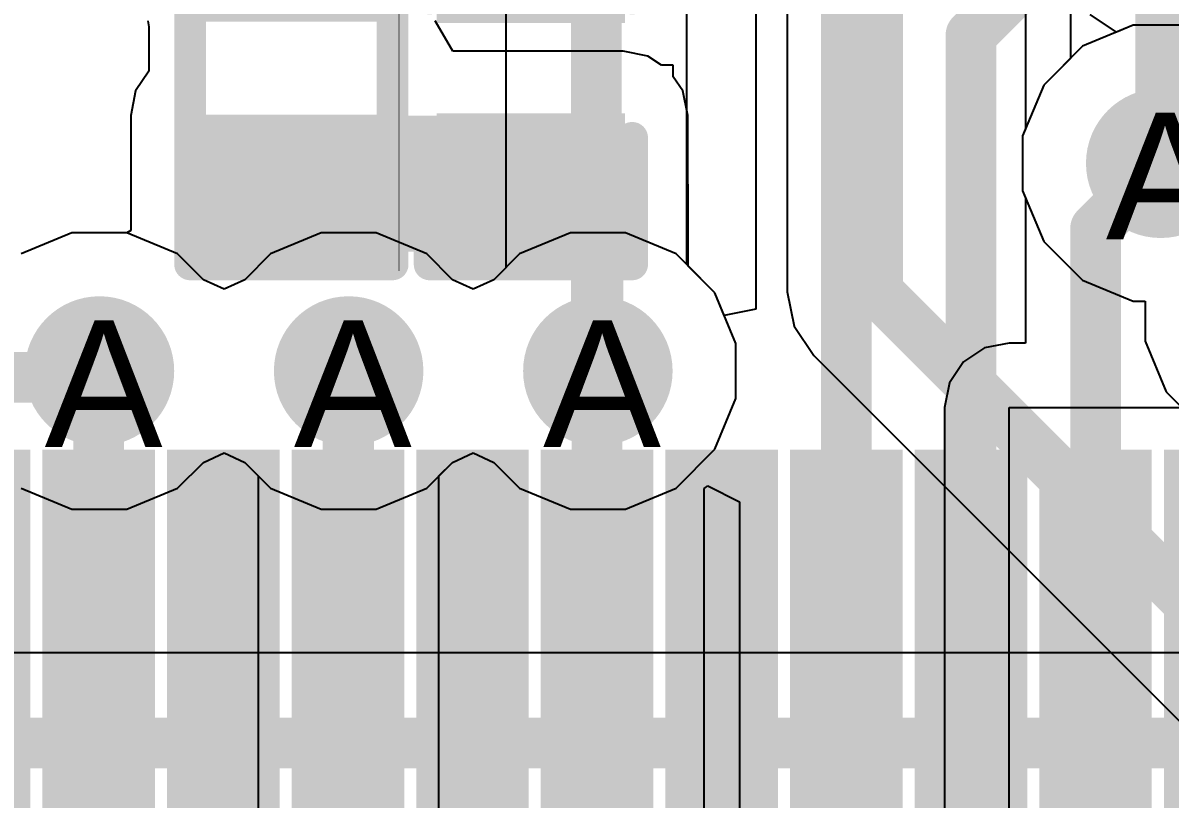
# Model space of a CAD drawing. Header units: inches. Extents: x 0 to 208, y 0 to 213.
# Drawn here: x 1.8496 to 2.0308, y 3.1132 to 3.2358 of the extents above; entities that cross this region are included whole.
import ezdxf

# ---------------------------------------------------------------- set-up
doc = ezdxf.new("R2010")
doc.units = ezdxf.units.IN
doc.header["$MEASUREMENT"] = 0
for name, color, linetype in [('Bottom Layer', 5, 'Continuous'), ('Drill Drawing', 1, 'Continuous'), ('L2_GND1', 16, 'Continuous'), ('L3_SIG1', 76, 'Continuous'), ('L4_PWR', 90, 'Continuous'), ('L5_GND2', 156, 'Continuous'), ('L6_SIG2', 130, 'Continuous'), ('L7_GND3', 216, 'Continuous'), ('Top Layer', 1, 'Continuous'), ('Top Overlay', 2, 'Continuous'), ('Top Paste', 8, 'Continuous'), ('Top Solder', 216, 'Continuous'), ('Via Holes', 16, 'Continuous')]:
    doc.layers.add(name, color=color, linetype=linetype)
doc.styles.add('Arial', font='', dxfattribs={"height": 0.2})
doc.styles.get('Arial').set_extended_font_data('Arial')

# ---------------------------------------------------------------- blocks, each defined once
blk = doc.blocks.new('AS0B826_S78B_7H_8')
at = {"layer": 'Top Layer'}
for points in [[(-1.06005, 1.03862), (-1.04627, 1.03862), (-1.04627, 0.95988), (-1.06005, 0.95988)], [(-1.04036, 1.03862), (-1.02658, 1.03862), (-1.02658, 0.95988), (-1.04036, 0.95988)], [(-1.02068, 1.03862), (-1.0069, 1.03862), (-1.0069, 0.95988), (-1.02068, 0.95988)], [(-1.00099, 1.03862), (-0.98721, 1.03862), (-0.98721, 0.95988), (-1.00099, 0.95988)], [(-0.98131, 1.03862), (-0.96753, 1.03862), (-0.96753, 0.95988), (-0.98131, 0.95988)], [(-0.96162, 1.03862), (-0.94784, 1.03862), (-0.94784, 0.95988), (-0.96162, 0.95988)], [(-0.94194, 1.03862), (-0.92816, 1.03862), (-0.92816, 0.95988), (-0.94194, 0.95988)], [(-0.92225, 1.03862), (-0.90847, 1.03862), (-0.90847, 0.95988), (-0.92225, 0.95988)], [(-0.90257, 1.03862), (-0.88879, 1.03862), (-0.88879, 0.95988), (-0.90257, 0.95988)]]:
    blk.add_hatch(color=1, dxfattribs=at).paths.add_polyline_path(points)
at = {"layer": 'Top Paste'}
for points in [[(-1.06005, 1.03862), (-1.04627, 1.03862), (-1.04627, 0.95988), (-1.06005, 0.95988)], [(-1.04036, 1.03862), (-1.02658, 1.03862), (-1.02658, 0.95988), (-1.04036, 0.95988)], [(-1.02068, 1.03862), (-1.0069, 1.03862), (-1.0069, 0.95988), (-1.02068, 0.95988)], [(-1.00099, 1.03862), (-0.98721, 1.03862), (-0.98721, 0.95988), (-1.00099, 0.95988)], [(-0.98131, 1.03862), (-0.96753, 1.03862), (-0.96753, 0.95988), (-0.98131, 0.95988)], [(-0.96162, 1.03862), (-0.94784, 1.03862), (-0.94784, 0.95988), (-0.96162, 0.95988)], [(-0.94194, 1.03862), (-0.92816, 1.03862), (-0.92816, 0.95988), (-0.94194, 0.95988)], [(-0.92225, 1.03862), (-0.90847, 1.03862), (-0.90847, 0.95988), (-0.92225, 0.95988)], [(-0.90257, 1.03862), (-0.88879, 1.03862), (-0.88879, 0.95988), (-0.90257, 0.95988)]]:
    blk.add_hatch(color=8, dxfattribs=at).paths.add_polyline_path(points)
at = {"layer": 'Top Solder'}
for points in [[(-1.08173, 1.04062), (-1.06395, 1.04062), (-1.06395, 0.95788), (-1.08173, 0.95788)], [(-1.06205, 1.04062), (-1.04427, 1.04062), (-1.04427, 0.95788), (-1.06205, 0.95788)], [(-1.04236, 1.04062), (-1.02458, 1.04062), (-1.02458, 0.95788), (-1.04236, 0.95788)], [(-1.02268, 1.04062), (-1.0049, 1.04062), (-1.0049, 0.95788), (-1.02268, 0.95788)], [(-1.00299, 1.04062), (-0.98521, 1.04062), (-0.98521, 0.95788), (-1.00299, 0.95788)], [(-0.98331, 1.04062), (-0.96553, 1.04062), (-0.96553, 0.95788), (-0.98331, 0.95788)], [(-0.96362, 1.04062), (-0.94584, 1.04062), (-0.94584, 0.95788), (-0.96362, 0.95788)], [(-0.94394, 1.04062), (-0.92616, 1.04062), (-0.92616, 0.95788), (-0.94394, 0.95788)], [(-0.92425, 1.04062), (-0.90647, 1.04062), (-0.90647, 0.95788), (-0.92425, 0.95788)], [(-0.90457, 1.04062), (-0.88679, 1.04062), (-0.88679, 0.95788), (-0.90457, 0.95788)], [(-0.88488, 1.04062), (-0.8671, 1.04062), (-0.8671, 0.95788), (-0.88488, 0.95788)]]:
    blk.add_hatch(color=216, dxfattribs=at).paths.add_polyline_path(points)
blk = doc.blocks.new('C___0402_63')
at = {"layer": 'Top Layer'}
for points in [[(-0.0275, -0.0125), (-0.0275, 0.0125), (-0.0095, 0.0125), (-0.0095, -0.0125)], [(0.0095, -0.0125), (0.0095, 0.0125), (0.0275, 0.0125), (0.0275, -0.0125)]]:
    blk.add_hatch(color=1, dxfattribs=at).paths.add_polyline_path(points)
at = {"layer": 'Top Paste'}
for points in [[(-0.0275, -0.0125), (-0.0275, 0.0125), (-0.0095, 0.0125), (-0.0095, -0.0125)], [(0.0095, -0.0125), (0.0095, 0.0125), (0.0275, 0.0125), (0.0275, -0.0125)]]:
    blk.add_hatch(color=8, dxfattribs=at).paths.add_polyline_path(points)
at = {"layer": 'Top Solder'}
for points in [[(-0.02986, -0.01486), (-0.02986, 0.01486), (-0.00714, 0.01486), (-0.00714, -0.01486)], [(0.00714, -0.01486), (0.00714, 0.01486), (0.02986, 0.01486), (0.02986, -0.01486)]]:
    blk.add_hatch(color=216, dxfattribs=at).paths.add_polyline_path(points)
at = {"layer": 'Top Overlay'}
for points in [[(-0.031, 0.016, 0.005, 0.005, 0), (-0.031, -0.016, 0.005, 0.005, 0)], [(-0.031, 0.016, 0.005, 0.005, 0), (-0.011, 0.016, 0.005, 0.005, 0)], [(0.011, 0.016, 0.005, 0.005, 0), (0.031, 0.016, 0.005, 0.005, 0)], [(0.031, 0.016, 0.005, 0.005, 0), (0.031, -0.016, 0.005, 0.005, 0)], [(-0.031, -0.016, 0.005, 0.005, 0), (-0.011, -0.016, 0.005, 0.005, 0)], [(0.011, -0.016, 0.005, 0.005, 0), (0.031, -0.016, 0.005, 0.005, 0)]]:
    blk.add_lwpolyline(points, format="xyseb", dxfattribs=at)
for points in [[(-0.03225, 0.016, 0.0025, 0.0025, 1), (-0.02975, 0.016, 0.0025, 0.0025, 1)], [(-0.03225, 0.016, 0.0025, 0.0025, 1), (-0.02975, 0.016, 0.0025, 0.0025, 1)], [(-0.01225, 0.016, 0.0025, 0.0025, 1), (-0.00975, 0.016, 0.0025, 0.0025, 1)], [(0.00975, 0.016, 0.0025, 0.0025, 1), (0.01225, 0.016, 0.0025, 0.0025, 1)], [(0.02975, 0.016, 0.0025, 0.0025, 1), (0.03225, 0.016, 0.0025, 0.0025, 1)], [(0.02975, 0.016, 0.0025, 0.0025, 1), (0.03225, 0.016, 0.0025, 0.0025, 1)], [(-0.03225, -0.016, 0.0025, 0.0025, 1), (-0.02975, -0.016, 0.0025, 0.0025, 1)], [(-0.03225, -0.016, 0.0025, 0.0025, 1), (-0.02975, -0.016, 0.0025, 0.0025, 1)], [(-0.01225, -0.016, 0.0025, 0.0025, 1), (-0.00975, -0.016, 0.0025, 0.0025, 1)], [(0.00975, -0.016, 0.0025, 0.0025, 1), (0.01225, -0.016, 0.0025, 0.0025, 1)], [(0.02975, -0.016, 0.0025, 0.0025, 1), (0.03225, -0.016, 0.0025, 0.0025, 1)], [(0.02975, -0.016, 0.0025, 0.0025, 1), (0.03225, -0.016, 0.0025, 0.0025, 1)]]:
    blk.add_lwpolyline(points, format="xyseb", close=True, dxfattribs=at)
blk = doc.blocks.new('R___0402_177')
at = {"layer": 'Top Layer'}
for points in [[(-0.0275, -0.0125), (-0.0275, 0.0125), (-0.0095, 0.0125), (-0.0095, -0.0125)], [(0.0095, -0.0125), (0.0095, 0.0125), (0.0275, 0.0125), (0.0275, -0.0125)]]:
    blk.add_hatch(color=1, dxfattribs=at).paths.add_polyline_path(points)
at = {"layer": 'Top Paste'}
for points in [[(-0.0275, -0.0125), (-0.0275, 0.0125), (-0.0095, 0.0125), (-0.0095, -0.0125)], [(0.0095, -0.0125), (0.0095, 0.0125), (0.0275, 0.0125), (0.0275, -0.0125)]]:
    blk.add_hatch(color=8, dxfattribs=at).paths.add_polyline_path(points)
at = {"layer": 'Top Solder'}
for points in [[(-0.02967, -0.01467), (-0.02967, 0.01467), (-0.00733, 0.01467), (-0.00733, -0.01467)], [(0.00733, -0.01467), (0.00733, 0.01467), (0.02967, 0.01467), (0.02967, -0.01467)]]:
    blk.add_hatch(color=216, dxfattribs=at).paths.add_polyline_path(points)
at = {"layer": 'Top Overlay'}
for points in [[(-0.031, 0.016, 0.005, 0.005, 0), (0.031, 0.016, 0.005, 0.005, 0)], [(-0.031, 0.016, 0.005, 0.005, 0), (-0.031, -0.016, 0.005, 0.005, 0)], [(0.031, 0.016, 0.005, 0.005, 0), (0.031, -0.016, 0.005, 0.005, 0)], [(-0.031, -0.016, 0.005, 0.005, 0), (0.031, -0.016, 0.005, 0.005, 0)], [(-0.032, -0.017, 0.000127, 0.000127, 0), (0.032, -0.017, 0.000127, 0.000127, 0)]]:
    blk.add_lwpolyline(points, format="xyseb", dxfattribs=at)
for points in [[(-0.03225, 0.016, 0.0025, 0.0025, 1), (-0.02975, 0.016, 0.0025, 0.0025, 1)], [(-0.03225, 0.016, 0.0025, 0.0025, 1), (-0.02975, 0.016, 0.0025, 0.0025, 1)], [(0.02975, 0.016, 0.0025, 0.0025, 1), (0.03225, 0.016, 0.0025, 0.0025, 1)], [(0.02975, 0.016, 0.0025, 0.0025, 1), (0.03225, 0.016, 0.0025, 0.0025, 1)], [(-0.03225, -0.016, 0.0025, 0.0025, 1), (-0.02975, -0.016, 0.0025, 0.0025, 1)], [(-0.03225, -0.016, 0.0025, 0.0025, 1), (-0.02975, -0.016, 0.0025, 0.0025, 1)], [(0.02975, -0.016, 0.0025, 0.0025, 1), (0.03225, -0.016, 0.0025, 0.0025, 1)], [(0.02975, -0.016, 0.0025, 0.0025, 1), (0.03225, -0.016, 0.0025, 0.0025, 1)], [(-0.03203, -0.017, 0.0000635, 0.0000635, 1), (-0.03197, -0.017, 0.0000635, 0.0000635, 1)], [(0.03197, -0.017, 0.0000635, 0.0000635, 1), (0.03203, -0.017, 0.0000635, 0.0000635, 1)]]:
    blk.add_lwpolyline(points, format="xyseb", close=True, dxfattribs=at)

msp = doc.modelspace()

# ---------------------------------------------------------------- hatches: boundary and pattern name
at = {"layer": 'Bottom Layer'}
h = msp.add_hatch(color=5, dxfattribs=at)
edge = h.paths.add_edge_path()
edge.add_arc((2.02936, 3.2136), 0.01181, 0, 360)
h = msp.add_hatch(color=5, dxfattribs=at)
edge = h.paths.add_edge_path()
edge.add_arc((1.8617, 3.18078), 0.01181, 0, 360)
h = msp.add_hatch(color=5, dxfattribs=at)
edge = h.paths.add_edge_path()
edge.add_arc((1.90107, 3.18078), 0.01181, 0, 360)
h = msp.add_hatch(color=5, dxfattribs=at)
edge = h.paths.add_edge_path()
edge.add_arc((1.94044, 3.18078), 0.01181, 0, 360)
at = {"layer": 'L2_GND1'}
h = msp.add_hatch(color=16, dxfattribs=at)
edge = h.paths.add_edge_path()
edge.add_arc((2.02936, 3.2136), 0.01181, 0, 360)
h = msp.add_hatch(color=16, dxfattribs=at)
edge = h.paths.add_edge_path()
edge.add_arc((1.8617, 3.18078), 0.01181, 0, 360)
h = msp.add_hatch(color=16, dxfattribs=at)
edge = h.paths.add_edge_path()
edge.add_arc((1.90107, 3.18078), 0.01181, 0, 360)
h = msp.add_hatch(color=16, dxfattribs=at)
edge = h.paths.add_edge_path()
edge.add_arc((1.94044, 3.18078), 0.01181, 0, 360)
at = {"layer": 'L3_SIG1'}
h = msp.add_hatch(color=76, dxfattribs=at)
edge = h.paths.add_edge_path()
edge.add_arc((2.02936, 3.2136), 0.01181, 0, 360)
h = msp.add_hatch(color=76, dxfattribs=at)
edge = h.paths.add_edge_path()
edge.add_arc((1.8617, 3.18078), 0.01181, 0, 360)
h = msp.add_hatch(color=76, dxfattribs=at)
edge = h.paths.add_edge_path()
edge.add_arc((1.90107, 3.18078), 0.01181, 0, 360)
h = msp.add_hatch(color=76, dxfattribs=at)
edge = h.paths.add_edge_path()
edge.add_arc((1.94044, 3.18078), 0.01181, 0, 360)
at = {"layer": 'L4_PWR'}
h = msp.add_hatch(color=90, dxfattribs=at)
edge = h.paths.add_edge_path()
edge.add_arc((2.02936, 3.2136), 0.01181, 0, 360)
h = msp.add_hatch(color=90, dxfattribs=at)
edge = h.paths.add_edge_path()
edge.add_arc((1.8617, 3.18078), 0.01181, 0, 360)
h = msp.add_hatch(color=90, dxfattribs=at)
edge = h.paths.add_edge_path()
edge.add_arc((1.90107, 3.18078), 0.01181, 0, 360)
h = msp.add_hatch(color=90, dxfattribs=at)
edge = h.paths.add_edge_path()
edge.add_arc((1.94044, 3.18078), 0.01181, 0, 360)
at = {"layer": 'L5_GND2'}
h = msp.add_hatch(color=156, dxfattribs=at)
edge = h.paths.add_edge_path()
edge.add_arc((2.02936, 3.2136), 0.01181, 0, 360)
h = msp.add_hatch(color=156, dxfattribs=at)
edge = h.paths.add_edge_path()
edge.add_arc((1.8617, 3.18078), 0.01181, 0, 360)
h = msp.add_hatch(color=156, dxfattribs=at)
edge = h.paths.add_edge_path()
edge.add_arc((1.90107, 3.18078), 0.01181, 0, 360)
h = msp.add_hatch(color=156, dxfattribs=at)
edge = h.paths.add_edge_path()
edge.add_arc((1.94044, 3.18078), 0.01181, 0, 360)
at = {"layer": 'L6_SIG2'}
h = msp.add_hatch(color=130, dxfattribs=at)
edge = h.paths.add_edge_path()
edge.add_arc((2.02936, 3.2136), 0.01181, 0, 360)
h = msp.add_hatch(color=130, dxfattribs=at)
edge = h.paths.add_edge_path()
edge.add_arc((1.8617, 3.18078), 0.01181, 0, 360)
h = msp.add_hatch(color=130, dxfattribs=at)
edge = h.paths.add_edge_path()
edge.add_arc((1.90107, 3.18078), 0.01181, 0, 360)
h = msp.add_hatch(color=130, dxfattribs=at)
edge = h.paths.add_edge_path()
edge.add_arc((1.94044, 3.18078), 0.01181, 0, 360)
at = {"layer": 'L7_GND3'}
h = msp.add_hatch(color=216, dxfattribs=at)
edge = h.paths.add_edge_path()
edge.add_arc((2.02936, 3.2136), 0.01181, 0, 360)
h = msp.add_hatch(color=216, dxfattribs=at)
edge = h.paths.add_edge_path()
edge.add_arc((1.8617, 3.18078), 0.01181, 0, 360)
h = msp.add_hatch(color=216, dxfattribs=at)
edge = h.paths.add_edge_path()
edge.add_arc((1.90107, 3.18078), 0.01181, 0, 360)
h = msp.add_hatch(color=216, dxfattribs=at)
edge = h.paths.add_edge_path()
edge.add_arc((1.94044, 3.18078), 0.01181, 0, 360)
at = {"layer": 'Top Layer'}
h = msp.add_hatch(color=1, dxfattribs=at)
edge = h.paths.add_edge_path()
edge.add_arc((2.02936, 3.2136), 0.01181, 0, 360)
msp.add_hatch(color=1, dxfattribs=at).paths.add_polyline_path([(1.87684, 3.19962), (1.94444, 3.19962), (1.94444, 3.22112), (1.87684, 3.22112)])
h = msp.add_hatch(color=1, dxfattribs=at)
edge = h.paths.add_edge_path()
edge.add_arc((1.8617, 3.18078), 0.01181, 0, 360)
h = msp.add_hatch(color=1, dxfattribs=at)
edge = h.paths.add_edge_path()
edge.add_arc((1.90107, 3.18078), 0.01181, 0, 360)
h = msp.add_hatch(color=1, dxfattribs=at)
edge = h.paths.add_edge_path()
edge.add_arc((1.94044, 3.18078), 0.01181, 0, 360)
at = {"layer": 'Via Holes'}
h = msp.add_hatch(color=7, dxfattribs=at)
edge = h.paths.add_edge_path()
edge.add_arc((2.02936, 3.2136), 0.00591, 0, 360)
h = msp.add_hatch(color=7, dxfattribs=at)
edge = h.paths.add_edge_path()
edge.add_arc((1.8617, 3.18078), 0.00591, 0, 360)
h = msp.add_hatch(color=7, dxfattribs=at)
edge = h.paths.add_edge_path()
edge.add_arc((1.90107, 3.18078), 0.00591, 0, 360)
h = msp.add_hatch(color=7, dxfattribs=at)
edge = h.paths.add_edge_path()
edge.add_arc((1.94044, 3.18078), 0.00591, 0, 360)

# ---------------------------------------------------------------- linework, layer by layer
at = {"layer": 'Bottom Layer'}
for p, q in [((1.97037, 3.2505), (1.97037, 3.19331)), ((1.85736, 3.20259), (1.84934, 3.19927)), ((1.86604, 3.20259), (1.85736, 3.20259)), ((1.87405, 3.19927), (1.86604, 3.20259)), ((1.89673, 3.20259), (1.88871, 3.19927)), ((1.90541, 3.20259), (1.89673, 3.20259)), ((1.91342, 3.19927), (1.90541, 3.20259)), ((1.9361, 3.20259), (1.92808, 3.19927)), ((1.94478, 3.20259), (1.9361, 3.20259)), ((1.95279, 3.19927), (1.94478, 3.20259)), ((1.87812, 3.1952), (1.87405, 3.19927)), ((1.88871, 3.19927), (1.88465, 3.1952)), ((1.91749, 3.1952), (1.91342, 3.19927)), ((1.92808, 3.19927), (1.92402, 3.1952)), ((1.95893, 3.19313), (1.95279, 3.19927)), ((1.88138, 3.19369), (1.87812, 3.1952)), ((1.88465, 3.1952), (1.88138, 3.19369)), ((1.92075, 3.19369), (1.91749, 3.1952)), ((1.92402, 3.1952), (1.92075, 3.19369)), ((1.96225, 3.18511), (1.95893, 3.19313)), ((1.97037, 3.19331), (1.97037, 3.19331)), ((1.97037, 3.19331), (1.97145, 3.18784)), ((1.97145, 3.18784), (1.97455, 3.18321)), ((1.96225, 3.17644), (1.96225, 3.18511)), ((1.97455, 3.18321), (2.04251, 3.11526)), ((1.95893, 3.16842), (1.96225, 3.17644)), ((1.87812, 3.16635), (1.88138, 3.16787)), ((1.88138, 3.16787), (1.88465, 3.16635)), ((1.91749, 3.16635), (1.92075, 3.16787)), ((1.92075, 3.16787), (1.92402, 3.16635)), ((1.95279, 3.16229), (1.95893, 3.16842)), ((1.87405, 3.16229), (1.87812, 3.16635)), ((1.88465, 3.16635), (1.8868, 3.16421)), ((1.91534, 3.16421), (1.91749, 3.16635)), ((1.92402, 3.16635), (1.92808, 3.16229)), ((1.8868, 3.16421), (1.8868, 3.09493)), ((1.91534, 3.09048), (1.91534, 3.16421)), ((1.84934, 3.16229), (1.85736, 3.15897)), ((1.86604, 3.15897), (1.87405, 3.16229)), ((1.92808, 3.16229), (1.9361, 3.15897)), ((1.94478, 3.15897), (1.95279, 3.16229)), ((1.85736, 3.15897), (1.86604, 3.15897)), ((1.9361, 3.15897), (1.94478, 3.15897))]:
    msp.add_line(p, q, dxfattribs=at)
for points in [[(1.98464, 3.19331, 0.008, 0.008, 0), (1.98464, 3.26707, 0.008, 0.008, 0)], [(1.98464, 3.19331, 0.008, 0.008, 0), (2.05678, 3.12117, 0.008, 0.008, 0)], [(1.90107, 3.08457, 0.008, 0.008, 0), (1.90107, 3.18078, 0.008, 0.008, 0)], [(1.81754, 3.17978, 0.008, 0.008, 0), (1.8617, 3.17978, 0.008, 0.008, 0)]]:
    msp.add_lwpolyline(points, format="xyseb", dxfattribs=at)
for points in [[(1.98264, 3.19331, 0.004, 0.004, 1), (1.98664, 3.19331, 0.004, 0.004, 1)], [(1.98264, 3.19331, 0.004, 0.004, 1), (1.98664, 3.19331, 0.004, 0.004, 1)], [(1.89907, 3.18078, 0.004, 0.004, 1), (1.90307, 3.18078, 0.004, 0.004, 1)], [(1.8597, 3.17978, 0.004, 0.004, 1), (1.8637, 3.17978, 0.004, 0.004, 1)]]:
    msp.add_lwpolyline(points, format="xyseb", close=True, dxfattribs=at)
at = {"layer": 'L2_GND1'}
for p, q in [((2.02502, 3.23541), (2.017, 3.23209)), ((2.03369, 3.23541), (2.02502, 3.23541)), ((2.017, 3.23209), (2.01087, 3.22595)), ((2.01087, 3.22595), (2.00754, 3.21794)), ((2.00754, 3.21794), (2.00754, 3.20926)), ((2.00754, 3.20926), (2.01087, 3.20125)), ((1.85736, 3.20259), (1.84934, 3.19927)), ((1.86604, 3.20259), (1.85736, 3.20259)), ((1.87405, 3.19927), (1.86604, 3.20259)), ((1.89673, 3.20259), (1.88871, 3.19927)), ((1.90541, 3.20259), (1.89673, 3.20259)), ((1.91342, 3.19927), (1.90541, 3.20259)), ((1.9361, 3.20259), (1.92808, 3.19927)), ((1.94478, 3.20259), (1.9361, 3.20259)), ((1.95279, 3.19927), (1.94478, 3.20259)), ((2.01087, 3.20125), (2.017, 3.19511)), ((1.87812, 3.1952), (1.87405, 3.19927)), ((1.88871, 3.19927), (1.88465, 3.1952)), ((1.91749, 3.1952), (1.91342, 3.19927)), ((1.92808, 3.19927), (1.92402, 3.1952)), ((1.95893, 3.19313), (1.95279, 3.19927)), ((1.88138, 3.19369), (1.87812, 3.1952)), ((1.88465, 3.1952), (1.88138, 3.19369)), ((1.92075, 3.19369), (1.91749, 3.1952)), ((1.92402, 3.1952), (1.92075, 3.19369)), ((2.017, 3.19511), (2.02502, 3.19179)), ((1.96225, 3.18511), (1.95893, 3.19313)), ((2.02502, 3.19179), (2.02689, 3.19179)), ((2.02689, 3.19179), (2.02689, 3.18552)), ((1.96225, 3.17644), (1.96225, 3.18511)), ((2.02689, 3.18552), (2.03021, 3.17751)), ((2.03021, 3.17751), (2.03635, 3.17137)), ((1.95893, 3.16842), (1.96225, 3.17644)), ((1.87812, 3.16635), (1.88138, 3.16787)), ((1.88138, 3.16787), (1.88465, 3.16635)), ((1.91749, 3.16635), (1.92075, 3.16787)), ((1.92075, 3.16787), (1.92402, 3.16635)), ((1.95279, 3.16229), (1.95893, 3.16842)), ((1.87405, 3.16229), (1.87812, 3.16635)), ((1.88465, 3.16635), (1.88871, 3.16229)), ((1.91342, 3.16229), (1.91749, 3.16635)), ((1.92402, 3.16635), (1.92808, 3.16229)), ((1.84934, 3.16229), (1.85736, 3.15897)), ((1.86604, 3.15897), (1.87405, 3.16229)), ((1.88871, 3.16229), (1.89673, 3.15897)), ((1.90541, 3.15897), (1.91342, 3.16229)), ((1.92808, 3.16229), (1.9361, 3.15897)), ((1.94478, 3.15897), (1.95279, 3.16229)), ((1.85736, 3.15897), (1.86604, 3.15897)), ((1.89673, 3.15897), (1.90541, 3.15897)), ((1.9361, 3.15897), (1.94478, 3.15897)), ((2.467, 3.13627), (1.26391, 3.13627))]:
    msp.add_line(p, q, dxfattribs=at)
msp.add_lwpolyline([(1.258, 3.122, 0.008, 0.008, 0), (2.467, 3.122, 0.008, 0.008, 0)], format="xyseb", dxfattribs=at)
at = {"layer": 'L3_SIG1'}
for p, q in [((2.02502, 3.23541), (2.017, 3.23209)), ((2.03369, 3.23541), (2.02502, 3.23541)), ((2.017, 3.23209), (2.01087, 3.22595)), ((2.01087, 3.22595), (2.00754, 3.21794)), ((2.00754, 3.21794), (2.00754, 3.20926)), ((2.00754, 3.20926), (2.01087, 3.20125)), ((1.85736, 3.20259), (1.84934, 3.19927)), ((1.86604, 3.20259), (1.85736, 3.20259)), ((1.87405, 3.19927), (1.86604, 3.20259)), ((1.89673, 3.20259), (1.88871, 3.19927)), ((1.90541, 3.20259), (1.89673, 3.20259)), ((1.91342, 3.19927), (1.90541, 3.20259)), ((1.9361, 3.20259), (1.92808, 3.19927)), ((1.94478, 3.20259), (1.9361, 3.20259)), ((1.95279, 3.19927), (1.94478, 3.20259)), ((2.01087, 3.20125), (2.017, 3.19511)), ((1.87812, 3.1952), (1.87405, 3.19927)), ((1.88871, 3.19927), (1.88465, 3.1952)), ((1.91749, 3.1952), (1.91342, 3.19927)), ((1.92808, 3.19927), (1.92402, 3.1952)), ((1.95893, 3.19313), (1.95279, 3.19927)), ((1.88138, 3.19369), (1.87812, 3.1952)), ((1.88465, 3.1952), (1.88138, 3.19369)), ((1.92075, 3.19369), (1.91749, 3.1952)), ((1.92402, 3.1952), (1.92075, 3.19369)), ((2.017, 3.19511), (2.02502, 3.19179)), ((1.96225, 3.18511), (1.95893, 3.19313)), ((2.02502, 3.19179), (2.02689, 3.19179)), ((2.02689, 3.19179), (2.02689, 3.18552)), ((1.96225, 3.17644), (1.96225, 3.18511)), ((2.02689, 3.18552), (2.03021, 3.17751)), ((2.03021, 3.17751), (2.03635, 3.17137)), ((1.95893, 3.16842), (1.96225, 3.17644)), ((1.87812, 3.16635), (1.88138, 3.16787)), ((1.88138, 3.16787), (1.88465, 3.16635)), ((1.91749, 3.16635), (1.92075, 3.16787)), ((1.92075, 3.16787), (1.92402, 3.16635)), ((1.95279, 3.16229), (1.95893, 3.16842)), ((1.87405, 3.16229), (1.87812, 3.16635)), ((1.88465, 3.16635), (1.88871, 3.16229)), ((1.91342, 3.16229), (1.91749, 3.16635)), ((1.92402, 3.16635), (1.92808, 3.16229)), ((1.84934, 3.16229), (1.85736, 3.15897)), ((1.86604, 3.15897), (1.87405, 3.16229)), ((1.88871, 3.16229), (1.89673, 3.15897)), ((1.90541, 3.15897), (1.91342, 3.16229)), ((1.92808, 3.16229), (1.9361, 3.15897)), ((1.94478, 3.15897), (1.95279, 3.16229)), ((1.85736, 3.15897), (1.86604, 3.15897)), ((1.89673, 3.15897), (1.90541, 3.15897)), ((1.9361, 3.15897), (1.94478, 3.15897))]:
    msp.add_line(p, q, dxfattribs=at)
at = {"layer": 'L4_PWR'}
for p, q in [((2.008, 3.2534), (2.008, 3.21904)), ((2.02235, 3.23431), (2.0182, 3.23709)), ((2.02502, 3.23541), (2.02235, 3.23431)), ((2.03369, 3.23541), (2.02502, 3.23541)), ((2.008, 3.21904), (2.00754, 3.21794)), ((2.00754, 3.21794), (2.00754, 3.20926)), ((2.00754, 3.20926), (2.008, 3.20816)), ((2.008, 3.20816), (2.008, 3.1852)), ((1.85736, 3.20259), (1.84934, 3.19927)), ((1.86604, 3.20259), (1.85736, 3.20259)), ((1.87405, 3.19927), (1.86604, 3.20259)), ((1.89673, 3.20259), (1.88871, 3.19927)), ((1.90541, 3.20259), (1.89673, 3.20259)), ((1.91342, 3.19927), (1.90541, 3.20259)), ((1.9361, 3.20259), (1.92808, 3.19927)), ((1.94478, 3.20259), (1.9361, 3.20259)), ((1.95279, 3.19927), (1.94478, 3.20259)), ((1.87812, 3.1952), (1.87405, 3.19927)), ((1.88871, 3.19927), (1.88465, 3.1952)), ((1.91749, 3.1952), (1.91342, 3.19927)), ((1.92808, 3.19927), (1.92402, 3.1952)), ((1.95893, 3.19313), (1.95279, 3.19927)), ((1.88138, 3.19369), (1.87812, 3.1952)), ((1.88465, 3.1952), (1.88138, 3.19369)), ((1.92075, 3.19369), (1.91749, 3.1952)), ((1.92402, 3.1952), (1.92075, 3.19369)), ((1.96225, 3.18511), (1.95893, 3.19313)), ((1.96225, 3.17644), (1.96225, 3.18511)), ((2.00151, 3.18442), (1.9982, 3.18221)), ((2.00541, 3.1852), (2.00151, 3.18442)), ((2.008, 3.1852), (2.00541, 3.1852)), ((1.9982, 3.18221), (1.99599, 3.1789)), ((1.99599, 3.1789), (1.99521, 3.175)), ((1.95893, 3.16842), (1.96225, 3.17644)), ((1.99521, 3.175), (1.99521, 3.09067)), ((2.00541, 3.09067), (2.00541, 3.175)), ((2.00541, 3.175), (2.03272, 3.175)), ((1.87812, 3.16635), (1.88138, 3.16787)), ((1.88138, 3.16787), (1.88465, 3.16635)), ((1.91749, 3.16635), (1.92075, 3.16787)), ((1.92075, 3.16787), (1.92402, 3.16635)), ((1.95279, 3.16229), (1.95893, 3.16842)), ((1.87405, 3.16229), (1.87812, 3.16635)), ((1.88465, 3.16635), (1.88871, 3.16229)), ((1.91342, 3.16229), (1.91749, 3.16635)), ((1.92402, 3.16635), (1.92808, 3.16229)), ((1.84934, 3.16229), (1.85736, 3.15897)), ((1.86604, 3.15897), (1.87405, 3.16229)), ((1.88871, 3.16229), (1.89673, 3.15897)), ((1.90541, 3.15897), (1.91342, 3.16229)), ((1.92808, 3.16229), (1.9361, 3.15897)), ((1.94478, 3.15897), (1.95279, 3.16229)), ((1.85736, 3.15897), (1.86604, 3.15897)), ((1.89673, 3.15897), (1.90541, 3.15897)), ((1.9361, 3.15897), (1.94478, 3.15897))]:
    msp.add_line(p, q, dxfattribs=at)
at = {"layer": 'L5_GND2'}
for p, q in [((2.02502, 3.23541), (2.017, 3.23209)), ((2.03369, 3.23541), (2.02502, 3.23541)), ((2.017, 3.23209), (2.01087, 3.22595)), ((2.01087, 3.22595), (2.00754, 3.21794)), ((2.00754, 3.21794), (2.00754, 3.20926)), ((2.00754, 3.20926), (2.01087, 3.20125)), ((1.85736, 3.20259), (1.84934, 3.19927)), ((1.86604, 3.20259), (1.85736, 3.20259)), ((1.87405, 3.19927), (1.86604, 3.20259)), ((1.89673, 3.20259), (1.88871, 3.19927)), ((1.90541, 3.20259), (1.89673, 3.20259)), ((1.91342, 3.19927), (1.90541, 3.20259)), ((1.9361, 3.20259), (1.92808, 3.19927)), ((1.94478, 3.20259), (1.9361, 3.20259)), ((1.95279, 3.19927), (1.94478, 3.20259)), ((2.01087, 3.20125), (2.017, 3.19511)), ((1.87812, 3.1952), (1.87405, 3.19927)), ((1.88871, 3.19927), (1.88465, 3.1952)), ((1.91749, 3.1952), (1.91342, 3.19927)), ((1.92808, 3.19927), (1.92402, 3.1952)), ((1.95893, 3.19313), (1.95279, 3.19927)), ((1.88138, 3.19369), (1.87812, 3.1952)), ((1.88465, 3.1952), (1.88138, 3.19369)), ((1.92075, 3.19369), (1.91749, 3.1952)), ((1.92402, 3.1952), (1.92075, 3.19369)), ((2.017, 3.19511), (2.02502, 3.19179)), ((1.96225, 3.18511), (1.95893, 3.19313)), ((2.02502, 3.19179), (2.02689, 3.19179)), ((2.02689, 3.19179), (2.02689, 3.18552)), ((1.96225, 3.17644), (1.96225, 3.18511)), ((2.02689, 3.18552), (2.03021, 3.17751)), ((2.03021, 3.17751), (2.03635, 3.17137)), ((1.95893, 3.16842), (1.96225, 3.17644)), ((1.87812, 3.16635), (1.88138, 3.16787)), ((1.88138, 3.16787), (1.88465, 3.16635)), ((1.91749, 3.16635), (1.92075, 3.16787)), ((1.92075, 3.16787), (1.92402, 3.16635)), ((1.95279, 3.16229), (1.95893, 3.16842)), ((1.87405, 3.16229), (1.87812, 3.16635)), ((1.88465, 3.16635), (1.88871, 3.16229)), ((1.91342, 3.16229), (1.91749, 3.16635)), ((1.92402, 3.16635), (1.92808, 3.16229)), ((1.84934, 3.16229), (1.85736, 3.15897)), ((1.86604, 3.15897), (1.87405, 3.16229)), ((1.88871, 3.16229), (1.89673, 3.15897)), ((1.90541, 3.15897), (1.91342, 3.16229)), ((1.92808, 3.16229), (1.9361, 3.15897)), ((1.94478, 3.15897), (1.95279, 3.16229)), ((1.85736, 3.15897), (1.86604, 3.15897)), ((1.89673, 3.15897), (1.90541, 3.15897)), ((1.9361, 3.15897), (1.94478, 3.15897))]:
    msp.add_line(p, q, dxfattribs=at)
at = {"layer": 'L6_SIG2'}
for p, q in [((1.95447, 3.19759), (1.95447, 3.3427)), ((1.92592, 3.33678), (1.92592, 3.1971)), ((2.01508, 3.26327), (2.01508, 3.23017)), ((2.01508, 3.23017), (2.01087, 3.22595)), ((2.01087, 3.22595), (2.00754, 3.21794)), ((2.00754, 3.21794), (2.00754, 3.20926)), ((2.00754, 3.20926), (2.01087, 3.20125)), ((1.85736, 3.20259), (1.84934, 3.19927)), ((1.86604, 3.20259), (1.85736, 3.20259)), ((1.87405, 3.19927), (1.86604, 3.20259)), ((1.89673, 3.20259), (1.88871, 3.19927)), ((1.90541, 3.20259), (1.89673, 3.20259)), ((1.91342, 3.19927), (1.90541, 3.20259)), ((2.01087, 3.20125), (2.017, 3.19511)), ((1.87812, 3.1952), (1.87405, 3.19927)), ((1.88871, 3.19927), (1.88465, 3.1952)), ((1.91749, 3.1952), (1.91342, 3.19927)), ((1.92592, 3.1971), (1.92402, 3.1952)), ((1.95893, 3.19313), (1.95447, 3.19759)), ((1.88138, 3.19369), (1.87812, 3.1952)), ((1.88465, 3.1952), (1.88138, 3.19369)), ((1.92075, 3.19369), (1.91749, 3.1952)), ((1.92402, 3.1952), (1.92075, 3.19369)), ((2.017, 3.19511), (2.02502, 3.19179)), ((1.96225, 3.18511), (1.95893, 3.19313)), ((2.02502, 3.19179), (2.02689, 3.19179)), ((2.02689, 3.19179), (2.02689, 3.18552)), ((1.96225, 3.17644), (1.96225, 3.18511)), ((2.02689, 3.18552), (2.03021, 3.17751)), ((2.03021, 3.17751), (2.03635, 3.17137)), ((1.95893, 3.16842), (1.96225, 3.17644)), ((1.87812, 3.16635), (1.88138, 3.16787)), ((1.88138, 3.16787), (1.88465, 3.16635)), ((1.91749, 3.16635), (1.92075, 3.16787)), ((1.92075, 3.16787), (1.92402, 3.16635)), ((1.95279, 3.16229), (1.95893, 3.16842)), ((1.87405, 3.16229), (1.87812, 3.16635)), ((1.88465, 3.16635), (1.88871, 3.16229)), ((1.91342, 3.16229), (1.91749, 3.16635)), ((1.92402, 3.16635), (1.92808, 3.16229)), ((1.84934, 3.16229), (1.85736, 3.15897)), ((1.86604, 3.15897), (1.87405, 3.16229)), ((1.88871, 3.16229), (1.89673, 3.15897)), ((1.90541, 3.15897), (1.91342, 3.16229)), ((1.92808, 3.16229), (1.9361, 3.15897)), ((1.94478, 3.15897), (1.95279, 3.16229)), ((1.85736, 3.15897), (1.86604, 3.15897)), ((1.89673, 3.15897), (1.90541, 3.15897)), ((1.9361, 3.15897), (1.94478, 3.15897))]:
    msp.add_line(p, q, dxfattribs=at)
for points in [[(1.94019, 3.17978, 0.008, 0.008, 0), (1.94019, 3.3427, 0.008, 0.008, 0)], [(2.02936, 3.2136, 0.008, 0.008, 0), (2.02936, 3.28711, 0.008, 0.008, 0)]]:
    msp.add_lwpolyline(points, format="xyseb", dxfattribs=at)
for points in [[(2.02736, 3.2136, 0.004, 0.004, 1), (2.03136, 3.2136, 0.004, 0.004, 1)], [(1.93819, 3.17978, 0.004, 0.004, 1), (1.94219, 3.17978, 0.004, 0.004, 1)]]:
    msp.add_lwpolyline(points, format="xyseb", close=True, dxfattribs=at)
at = {"layer": 'L7_GND3'}
for p, q in [((2.02502, 3.23541), (2.017, 3.23209)), ((2.03369, 3.23541), (2.02502, 3.23541)), ((2.017, 3.23209), (2.01087, 3.22595)), ((2.01087, 3.22595), (2.00754, 3.21794)), ((2.00754, 3.21794), (2.00754, 3.20926)), ((2.00754, 3.20926), (2.01087, 3.20125)), ((1.85736, 3.20259), (1.84934, 3.19927)), ((1.86604, 3.20259), (1.85736, 3.20259)), ((1.87405, 3.19927), (1.86604, 3.20259)), ((1.89673, 3.20259), (1.88871, 3.19927)), ((1.90541, 3.20259), (1.89673, 3.20259)), ((1.91342, 3.19927), (1.90541, 3.20259)), ((1.9361, 3.20259), (1.92808, 3.19927)), ((1.94478, 3.20259), (1.9361, 3.20259)), ((1.95279, 3.19927), (1.94478, 3.20259)), ((2.01087, 3.20125), (2.017, 3.19511)), ((1.87812, 3.1952), (1.87405, 3.19927)), ((1.88871, 3.19927), (1.88465, 3.1952)), ((1.91749, 3.1952), (1.91342, 3.19927)), ((1.92808, 3.19927), (1.92402, 3.1952)), ((1.95893, 3.19313), (1.95279, 3.19927)), ((1.88138, 3.19369), (1.87812, 3.1952)), ((1.88465, 3.1952), (1.88138, 3.19369)), ((1.92075, 3.19369), (1.91749, 3.1952)), ((1.92402, 3.1952), (1.92075, 3.19369)), ((2.017, 3.19511), (2.02502, 3.19179)), ((1.96225, 3.18511), (1.95893, 3.19313)), ((2.02502, 3.19179), (2.02689, 3.19179)), ((2.02689, 3.19179), (2.02689, 3.18552)), ((1.96225, 3.17644), (1.96225, 3.18511)), ((2.02689, 3.18552), (2.03021, 3.17751)), ((2.03021, 3.17751), (2.03635, 3.17137)), ((1.95893, 3.16842), (1.96225, 3.17644)), ((1.87812, 3.16635), (1.88138, 3.16787)), ((1.88138, 3.16787), (1.88465, 3.16635)), ((1.91749, 3.16635), (1.92075, 3.16787)), ((1.92075, 3.16787), (1.92402, 3.16635)), ((1.95279, 3.16229), (1.95893, 3.16842)), ((1.87405, 3.16229), (1.87812, 3.16635)), ((1.88465, 3.16635), (1.88871, 3.16229)), ((1.91342, 3.16229), (1.91749, 3.16635)), ((1.92402, 3.16635), (1.92808, 3.16229)), ((1.84934, 3.16229), (1.85736, 3.15897)), ((1.86604, 3.15897), (1.87405, 3.16229)), ((1.88871, 3.16229), (1.89673, 3.15897)), ((1.90541, 3.15897), (1.91342, 3.16229)), ((1.92808, 3.16229), (1.9361, 3.15897)), ((1.94478, 3.15897), (1.95279, 3.16229)), ((1.85736, 3.15897), (1.86604, 3.15897)), ((1.89673, 3.15897), (1.90541, 3.15897)), ((1.9361, 3.15897), (1.94478, 3.15897))]:
    msp.add_line(p, q, dxfattribs=at)
at = {"layer": 'Top Layer'}
for p, q in [((1.96541, 3.24189), (1.96541, 3.19055)), ((1.86933, 3.23612), (1.86952, 3.23513)), ((1.86952, 3.23513), (1.86952, 3.22817)), ((1.91753, 3.23132), (1.91472, 3.23612)), ((1.94444, 3.23132), (1.91753, 3.23132)), ((1.94834, 3.23054), (1.94444, 3.23132)), ((1.95047, 3.22912), (1.94834, 3.23054)), ((1.86952, 3.22817), (1.86742, 3.22502)), ((1.95236, 3.22912), (1.95047, 3.22912)), ((1.95236, 3.22726), (1.95236, 3.22912)), ((1.95386, 3.22502), (1.95236, 3.22726)), ((1.86742, 3.22502), (1.86664, 3.22112)), ((1.95464, 3.22112), (1.95386, 3.22502)), ((1.86664, 3.22112), (1.86664, 3.20299)), ((1.95464, 3.21054), (1.95464, 3.22112)), ((1.95472, 3.21012), (1.95464, 3.21054)), ((1.95468, 3.20993), (1.95472, 3.21012)), ((1.95471, 3.20978), (1.95468, 3.20993)), ((1.95471, 3.20976), (1.95471, 3.20978)), ((1.95471, 3.20974), (1.95471, 3.20976)), ((1.95471, 3.19735), (1.95471, 3.20974)), ((1.85736, 3.20259), (1.84934, 3.19927)), ((1.86604, 3.20259), (1.85736, 3.20259)), ((1.86664, 3.20299), (1.86604, 3.20259)), ((1.95893, 3.19313), (1.95471, 3.19735)), ((1.96041, 3.18956), (1.95893, 3.19313)), ((1.96541, 3.19055), (1.96041, 3.18956)), ((1.95721, 3.16223), (1.9578, 3.16266)), ((1.9578, 3.16266), (1.9628, 3.16011)), ((1.95721, 3.0782), (1.95721, 3.16223)), ((1.9628, 3.16011), (1.9628, 3.07764))]:
    msp.add_line(p, q, dxfattribs=at)
for points in [[(1.99938, 3.23386, 0.008, 0.008, 0), (2.04196, 3.27645, 0.008, 0.008, 0)], [(1.97969, 3.12701, 0.008, 0.008, 0), (1.97969, 3.24189, 0.008, 0.008, 0)], [(1.99938, 3.12701, 0.008, 0.008, 0), (1.99938, 3.23386, 0.008, 0.008, 0)], [(2.01906, 3.2033, 0.008, 0.008, 0), (2.02936, 3.2136, 0.008, 0.008, 0)], [(1.90006, 3.21012, 0.008, 0.008, 0), (1.94045, 3.21012, 0.008, 0.008, 0)], [(1.94006, 3.21012, 0.008, 0.008, 0), (1.94044, 3.20974, 0.008, 0.008, 0)], [(1.94044, 3.17978, 0.008, 0.008, 0), (1.94044, 3.20974, 0.008, 0.008, 0)], [(2.01906, 3.12701, 0.008, 0.008, 0), (2.01906, 3.2033, 0.008, 0.008, 0)], [(1.90095, 3.12701, 0.008, 0.008, 0), (1.90095, 3.18078, 0.008, 0.008, 0)], [(1.86158, 3.12701, 0.008, 0.008, 0), (1.86158, 3.17941, 0.008, 0.008, 0)], [(1.94032, 3.12701, 0.008, 0.008, 0), (1.94032, 3.17941, 0.008, 0.008, 0)], [(1.88127, 3.07224, 0.008, 0.008, 0), (1.88127, 3.12701, 0.008, 0.008, 0)], [(1.92064, 3.08537, 0.008, 0.008, 0), (1.92064, 3.12701, 0.008, 0.008, 0)], [(1.96001, 3.07354, 0.008, 0.008, 0), (1.96001, 3.12701, 0.008, 0.008, 0)]]:
    msp.add_lwpolyline(points, format="xyseb", dxfattribs=at)
for points in [[(1.99738, 3.23386, 0.004, 0.004, 1), (2.00138, 3.23386, 0.004, 0.004, 1)], [(1.99738, 3.23386, 0.004, 0.004, 1), (2.00138, 3.23386, 0.004, 0.004, 1)], [(2.02736, 3.2136, 0.004, 0.004, 1), (2.03136, 3.2136, 0.004, 0.004, 1)], [(1.89806, 3.21012, 0.004, 0.004, 1), (1.90206, 3.21012, 0.004, 0.004, 1)], [(1.93806, 3.21012, 0.004, 0.004, 1), (1.94206, 3.21012, 0.004, 0.004, 1)], [(1.93844, 3.20974, 0.004, 0.004, 1), (1.94244, 3.20974, 0.004, 0.004, 1)], [(1.93844, 3.20974, 0.004, 0.004, 1), (1.94244, 3.20974, 0.004, 0.004, 1)], [(1.93845, 3.21012, 0.004, 0.004, 1), (1.94245, 3.21012, 0.004, 0.004, 1)], [(2.01706, 3.2033, 0.004, 0.004, 1), (2.02106, 3.2033, 0.004, 0.004, 1)], [(2.01706, 3.2033, 0.004, 0.004, 1), (2.02106, 3.2033, 0.004, 0.004, 1)], [(1.89895, 3.18078, 0.004, 0.004, 1), (1.90295, 3.18078, 0.004, 0.004, 1)], [(1.85958, 3.17941, 0.004, 0.004, 1), (1.86358, 3.17941, 0.004, 0.004, 1)], [(1.93832, 3.17941, 0.004, 0.004, 1), (1.94232, 3.17941, 0.004, 0.004, 1)], [(1.93844, 3.17978, 0.004, 0.004, 1), (1.94244, 3.17978, 0.004, 0.004, 1)], [(1.85958, 3.12701, 0.004, 0.004, 1), (1.86358, 3.12701, 0.004, 0.004, 1)], [(1.87927, 3.12701, 0.004, 0.004, 1), (1.88327, 3.12701, 0.004, 0.004, 1)], [(1.89895, 3.12701, 0.004, 0.004, 1), (1.90295, 3.12701, 0.004, 0.004, 1)], [(1.91864, 3.12701, 0.004, 0.004, 1), (1.92264, 3.12701, 0.004, 0.004, 1)], [(1.93832, 3.12701, 0.004, 0.004, 1), (1.94232, 3.12701, 0.004, 0.004, 1)], [(1.95801, 3.12701, 0.004, 0.004, 1), (1.96201, 3.12701, 0.004, 0.004, 1)], [(1.97769, 3.12701, 0.004, 0.004, 1), (1.98169, 3.12701, 0.004, 0.004, 1)], [(1.99738, 3.12701, 0.004, 0.004, 1), (2.00138, 3.12701, 0.004, 0.004, 1)], [(2.01706, 3.12701, 0.004, 0.004, 1), (2.02106, 3.12701, 0.004, 0.004, 1)]]:
    msp.add_lwpolyline(points, format="xyseb", close=True, dxfattribs=at)

# ---------------------------------------------------------------- block references
at = {"rotation": 90}
for name, p in [('R___0402_177', (1.89202, 3.22862)), ('C___0402_63', (1.92986, 3.22862))]:
    msp.add_blockref(name, p, dxfattribs=at)
msp.add_blockref('AS0B826_S78B_7H_8', (2.91474, 2.12776))

# ---------------------------------------------------------------- texts
at = {"layer": 'Drill Drawing', "style": 'Arial'}
for p in [(2.02069, 3.2016), (1.85304, 3.16878), (1.89241, 3.16878), (1.93178, 3.16878)]:
    msp.add_text('A', height=0.02, dxfattribs=at).set_placement(p)

doc.saveas('drawing.dxf')
